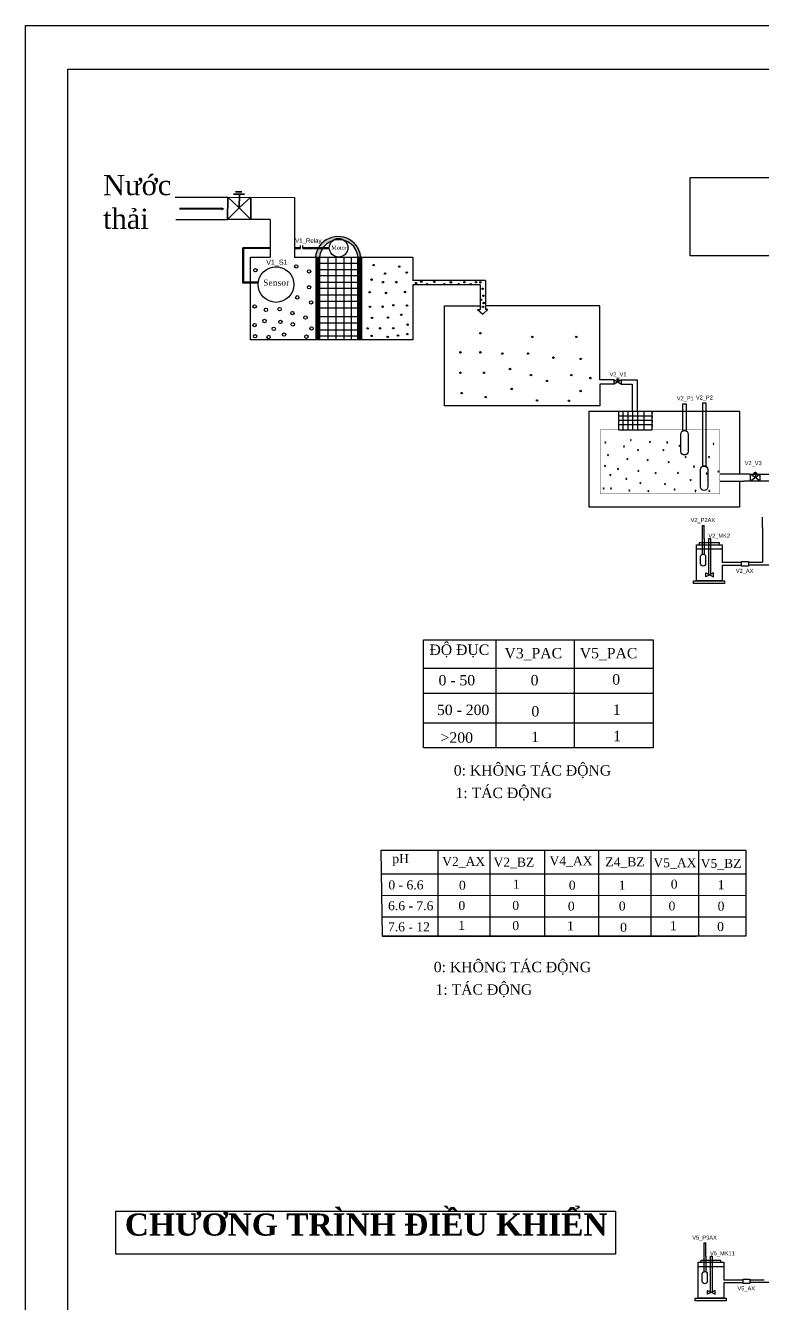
# Model space of a CAD drawing. Header units: millimetres. Extents: x 7014966 to 7187914, y 108642 to 109358.
# Drawn here: x 7014965.6 to 7015188, y 108972.4 to 109358.2 of the extents above; entities that cross this region are included whole.
import ezdxf

# ---------------------------------------------------------------- set-up
doc = ezdxf.new("R2010")
doc.units = ezdxf.units.MM
doc.layers.add('1. Net dam', color=7, linetype='Continuous', lineweight=35)
doc.layers.add('Layer1', color=7, linetype='Continuous', lineweight=30)
doc.styles.get("Standard").update_dxf_attribs({"font": 'arial.ttf'})

msp = doc.modelspace()

# ---------------------------------------------------------------- hatches: boundary and pattern name
h = msp.add_hatch(color=256)
h.dxf.hatch_style = 1
h.paths.add_polyline_path([(7015024.69, 109302.37), (7015025.63, 109302.88), (7015024.69, 109303.4)])
h = msp.add_hatch(color=256)
h.dxf.hatch_style = 1
h.paths.add_polyline_path([(7015053.09, 109288.25), (7015054.3, 109288.25, -0.375999), (7015059.9, 109293.58, -0.041488), (7015060.2, 109293.59, -0.385184), (7015065.98, 109288.25), (7015067.21, 109288.25, 0.883534)])
h = msp.add_hatch(color=256)
h.dxf.hatch_style = 1
h.paths.add_polyline_path([(7015063.34, 109292.64, 0.122008), (7015062.57, 109294.06, 0.18407), (7015057.51, 109293.98, 0.121891), (7015056.79, 109292.53, -0.305611)])

# ---------------------------------------------------------------- linework, layer by layer
for p, q in [((7015010.72, 109306.38), (7015026.62, 109306.42)), ((7015026.62, 109306.42), (7015046.74, 109306.35)), ((7015046.74, 109306.35), (7015046.74, 109288.25)), ((7015010.91, 109299.66), (7015026.55, 109299.66)), ((7015039.4, 109299.66), (7015026.55, 109299.66)), ((7015033.59, 109302.52), (7015033.59, 109302.52)), ((7015039.4, 109299.66), (7015039.4, 109288.25)), ((7015048.48, 109291.81), (7015048.48, 109290.88)), ((7015049.25, 109290.88), (7015049.25, 109291.78)), ((7015039.4, 109291.13), (7015031.2, 109291.13)), ((7015031.2, 109280.46), (7015031.2, 109291.13)), ((7015039.4, 109290.88), (7015031.45, 109290.88)), ((7015031.45, 109280.71), (7015031.45, 109290.88)), ((7015039.4, 109291.13), (7015035.86, 109291.13)), ((7015048.48, 109291.13), (7015046.74, 109291.13)), ((7015046.74, 109290.88), (7015048.48, 109290.88)), ((7015057.27, 109291.13), (7015049.25, 109291.13)), ((7015049.25, 109290.88), (7015057.28, 109290.88)), ((7015054.3, 109288.25), (7015054.3, 109263.34)), ((7015056.79, 109288.12), (7015056.79, 109263.21)), ((7015059.28, 109288.12), (7015059.28, 109263.21)), ((7015061.63, 109288.38), (7015061.63, 109263.47)), ((7015063.86, 109288.38), (7015063.86, 109263.47)), ((7015065.82, 109288.12), (7015065.82, 109263.21)), ((7015054.3, 109286.5), (7015065.82, 109286.5)), ((7015054.3, 109284.54), (7015065.82, 109284.54)), ((7015035.82, 109280.46), (7015031.2, 109280.46)), ((7015035.82, 109280.71), (7015031.45, 109280.71)), ((7015054.3, 109282.71), (7015065.82, 109282.71)), ((7015054.3, 109280.75), (7015065.82, 109280.75)), ((7015104.42, 109281.26), (7015082.51, 109281.26)), ((7015102.84, 109279.91), (7015082.51, 109279.91)), ((7015102.84, 109279.91), (7015102.84, 109272.49)), ((7015104.42, 109281.26), (7015104.42, 109272.49)), ((7015054.3, 109278.92), (7015065.82, 109278.92)), ((7015054.3, 109276.96), (7015065.82, 109276.96)), ((7015054.3, 109275), (7015065.82, 109275)), ((7015054.3, 109273.04), (7015065.82, 109273.04)), ((7015092.05, 109243.39), (7015092.05, 109273.64)), ((7015092.05, 109273.64), (7015102.84, 109273.64)), ((7015102.02, 109272.48), (7015103.62, 109271.12)), ((7015102.02, 109272.48), (7015102.84, 109272.48)), ((7015103.62, 109271.12), (7015105.15, 109272.48)), ((7015138.87, 109273.64), (7015104.42, 109273.64)), ((7015105.15, 109272.48), (7015104.42, 109272.48)), ((7015138.87, 109251.21), (7015138.87, 109273.64)), ((7015054.3, 109270.42), (7015065.82, 109270.42)), ((7015054.3, 109268.46), (7015065.82, 109268.46)), ((7015082.51, 109270.65), (7015082.51, 109269.36)), ((7015054.21, 109266.35), (7015065.73, 109266.35)), ((7015054.21, 109264.54), (7015065.73, 109264.54)), ((7015143.27, 109251.21), (7015138.87, 109251.21)), ((7015143.29, 109249.94), (7015138.87, 109249.94)), ((7015138.87, 109249.94), (7015138.87, 109243.39)), ((7015143.27, 109251.21), (7015145.45, 109249.94)), ((7015145.45, 109251.21), (7015143.29, 109249.94)), ((7015143.29, 109249.94), (7015143.29, 109251.21)), ((7015144, 109251.59), (7015144.79, 109251.59)), ((7015144, 109251.4), (7015144.79, 109251.4)), ((7015144.36, 109251.4), (7015144, 109251.4)), ((7015144.37, 109250.57), (7015144.36, 109251.4)), ((7015145.45, 109251.21), (7015150.22, 109251.21)), ((7015145.45, 109249.94), (7015145.45, 109251.21)), ((7015145.45, 109249.94), (7015148.65, 109249.94)), ((7015148.65, 109249.94), (7015148.65, 109241.71)), ((7015150.22, 109251.21), (7015150.22, 109241.71)), ((7015138.87, 109243.39), (7015092.05, 109243.39)), ((7015144.51, 109241.76), (7015144.51, 109236.17)), ((7015144.51, 109241.06), (7015144.51, 109240.37)), ((7015145.04, 109241.76), (7015146.61, 109241.76)), ((7015145.96, 109236.33), (7015145.96, 109241.76)), ((7015145.96, 109241.76), (7015146.61, 109241.76)), ((7015147.45, 109236.17), (7015147.45, 109241.76)), ((7015147.45, 109241.76), (7015148.16, 109241.76)), ((7015148.87, 109236.17), (7015148.87, 109241.76)), ((7015148.87, 109241.76), (7015149.62, 109241.76)), ((7015150.41, 109236.17), (7015150.41, 109241.76)), ((7015150.41, 109241.76), (7015151.28, 109241.76)), ((7015152.28, 109236.17), (7015152.28, 109241.76)), ((7015152.28, 109241.76), (7015153.16, 109241.76)), ((7015154.69, 109236.17), (7015154.69, 109241.76)), ((7015154.69, 109241.76), (7015154.69, 109241.06)), ((7015181.09, 109241.76), (7015181.09, 109234.18)), ((7015144.51, 109240.37), (7015154.69, 109240.37)), ((7015144.51, 109239.79), (7015144.51, 109239.11)), ((7015144.51, 109239.11), (7015154.69, 109239.11)), ((7015144.51, 109238.48), (7015144.51, 109237.8)), ((7015144.51, 109237.8), (7015154.69, 109237.8)), ((7015144.51, 109237.19), (7015144.51, 109236.62)), ((7015154.69, 109240.37), (7015154.69, 109239.79)), ((7015154.69, 109239.11), (7015154.69, 109238.48)), ((7015154.69, 109237.8), (7015154.69, 109237.19)), ((7015144.51, 109236.17), (7015154.69, 109236.17)), ((7015145.96, 109236.33), (7015145.96, 109236.17)), ((7015146.61, 109236.17), (7015147.45, 109236.17)), ((7015148.16, 109236.17), (7015148.87, 109236.17)), ((7015149.6, 109236.17), (7015150.41, 109236.17)), ((7015151.28, 109236.17), (7015152.28, 109236.17)), ((7015153.16, 109236.17), (7015153.87, 109236.17)), ((7015181.09, 109234.18), (7015181.09, 109222.72)), ((7015184.08, 109222.72), (7015175.14, 109222.72)), ((7015184.08, 109222.72), (7015187.31, 109222.72)), ((7015187.32, 109220.65), (7015184.41, 109222.72)), ((7015187.31, 109222.72), (7015184.41, 109220.65)), ((7015184.41, 109220.65), (7015184.41, 109222.72)), ((7015185.9, 109223.09), (7015185.31, 109223.09)), ((7015185.31, 109223.09), (7015186.39, 109223.09)), ((7015185.51, 109223.28), (7015186.17, 109223.28)), ((7015185.77, 109223.42), (7015185.97, 109223.42)), ((7015185.86, 109223.02), (7015185.86, 109221.7)), ((7015187.31, 109222.72), (7015191.82, 109222.72)), ((7015187.32, 109220.65), (7015187.32, 109222.72)), ((7015175.12, 109220.65), (7015182.41, 109220.65)), ((7015187.3, 109220.65), (7015182.41, 109220.65)), ((7015191.82, 109220.65), (7015187.32, 109220.65)), ((7015169.87, 109203.3), (7015169.87, 109207.3)), ((7015169.87, 109207.3), (7015170.43, 109207.3)), ((7015170.43, 109203.24), (7015170.43, 109207.3)), ((7015187.99, 109206.65), (7015187.99, 109209.83)), ((7015187.99, 109206.65), (7015187.99, 109196.19)), ((7015169.87, 109198.63), (7015169.87, 109203.3)), ((7015170.43, 109203.3), (7015170.44, 109198.58)), ((7015171.78, 109192.54), (7015171.78, 109203.34)), ((7015171.78, 109203.34), (7015172.33, 109203.34)), ((7015172.33, 109203.34), (7015172.32, 109192.54)), ((7015168.06, 109200.24), (7015175.87, 109200.24)), ((7015169.03, 109201.48), (7015169.03, 109202.11)), ((7015169.03, 109202.11), (7015174.89, 109202.11)), ((7015174.89, 109202.11), (7015174.89, 109201.48)), ((7015181.7, 109196.11), (7015175.87, 109196.11)), ((7015181.7, 109195.23), (7015175.87, 109195.23)), ((7015175.87, 109195.23), (7015175.87, 109191.33)), ((7015170.9, 109193), (7015173.21, 109191.8)), ((7015173.21, 109193), (7015170.9, 109191.8)), ((7015170.9, 109191.8), (7015170.9, 109193)), ((7015173.21, 109191.8), (7015173.21, 109193)), ((7015085.71, 109156.67), (7015155.06, 109156.67)), ((7015085.71, 109147.7), (7015155.06, 109147.7)), ((7015168.73, 109109.24), (7015168.73, 109083.31)), ((7015170.37, 108986.63), (7015170.37, 108990.63)), ((7015170.37, 108990.63), (7015170.93, 108990.63)), ((7015170.93, 108986.57), (7015170.93, 108990.63)), ((7015170.37, 108981.96), (7015170.37, 108986.63)), ((7015170.93, 108986.63), (7015170.93, 108981.91)), ((7015172.28, 108975.88), (7015172.28, 108986.67)), ((7015172.28, 108986.67), (7015172.82, 108986.67)), ((7015172.82, 108986.67), (7015172.82, 108975.87)), ((7015168.56, 108983.57), (7015176.36, 108983.57)), ((7015169.53, 108984.81), (7015169.53, 108985.45)), ((7015169.53, 108985.45), (7015175.38, 108985.45)), ((7015175.38, 108985.45), (7015175.38, 108984.81)), ((7015182.2, 108979.44), (7015176.36, 108979.44)), ((7015171.4, 108976.33), (7015173.71, 108975.13)), ((7015173.71, 108976.33), (7015171.4, 108975.13)), ((7015171.4, 108975.13), (7015171.4, 108976.33)), ((7015173.71, 108975.13), (7015173.71, 108976.33)), ((7015182.2, 108978.56), (7015176.36, 108978.56)), ((7015176.36, 108978.56), (7015176.36, 108974.67))]:
    msp.add_line(p, q)
for points in [[(7014965.6, 109358.22), (7016035.89, 109358.22), (7016035.89, 108641.85), (7014965.6, 108641.85)], [(7014978.39, 109345.02), (7016022.96, 109345.02), (7016022.96, 108653.49), (7014978.39, 108653.49)], [(7015166.23, 109312.31), (7015294.86, 109312.31), (7015294.86, 109288.7), (7015166.23, 109288.7)], [(7015163.98, 109244.04), (7015164.95, 109244.04), (7015164.98, 109235.98), (7015164.01, 109235.96)], [(7015169.97, 109244.31), (7015170.94, 109244.31), (7015170.94, 109225.23), (7015169.97, 109225.23)], [(7015181.7, 109196.37), (7015183.74, 109196.37), (7015183.74, 109195.02), (7015181.7, 109195.02)], [(7015167.21, 109190.6), (7015176.57, 109190.6), (7015176.57, 109189.8), (7015167.21, 109189.8)], [(7014992.86, 109000.26), (7015143.64, 109000.26), (7015143.64, 108987.27), (7014992.86, 108987.27)], [(7015182.2, 108979.71), (7015184.24, 108979.71), (7015184.24, 108978.36), (7015182.2, 108978.36)], [(7015167.71, 108973.93), (7015177.06, 108973.93), (7015177.06, 108973.13), (7015167.71, 108973.13)]]:
    msp.add_lwpolyline(points, close=True)
for points, const_width in [([(7015011.98, 109302.9), (7015024.7, 109302.9)], 0.609), ([(7015053.69, 109288.2), (7015053.69, 109263.29)], 1.22), ([(7015066.59, 109288.23), (7015066.59, 109263.32)], 1.22), ([(7015146.48, 109236.17), (7015175.14, 109236.17), (7015175.14, 109216.84), (7015139.02, 109216.84), (7015139.02, 109236.07)], 0.122), ([(7015146.48, 109236.17), (7015139.02, 109236.17)], 0.122)]:
    msp.add_lwpolyline(points, dxfattribs=dict(const_width=const_width))
for points in [[(7015082.51, 109269.36), (7015082.51, 109263.34), (7015033.51, 109263.34), (7015033.51, 109288.25), (7015039.4, 109288.25)], [(7015046.74, 109288.25), (7015082.51, 109288.25), (7015082.51, 109281.26)], [(7015082.51, 109279.91), (7015082.51, 109270.65)], [(7015181.09, 109220.65), (7015181.09, 109212.82), (7015135.71, 109212.82), (7015135.71, 109241.76), (7015145.04, 109241.76)], [(7015146.61, 109241.76), (7015181.09, 109241.76)], [(7015175.87, 109191.33), (7015175.87, 109190.6), (7015168.06, 109190.6), (7015168.06, 109201.48), (7015175.87, 109201.48), (7015175.87, 109200.82)], [(7015175.87, 109200.82), (7015175.87, 109196.11)], [(7015183.74, 109196.19), (7015187.99, 109196.19)], [(7015194.65, 109195.33), (7015183.74, 109195.33)], [(7015176.36, 108974.67), (7015176.36, 108973.93), (7015168.56, 108973.93), (7015168.56, 108984.81), (7015176.36, 108984.81), (7015176.36, 108984.15)], [(7015176.36, 108984.15), (7015176.36, 108979.44)], [(7015184.24, 108979.53), (7015188.49, 108979.53)], [(7015195.15, 108978.66), (7015184.24, 108978.66)]]:
    msp.add_lwpolyline(points)
for points in [[(7015164.45, 109235.97), (7015164.49, 109235.97, -0.414214), (7015165.59, 109234.87), (7015165.59, 109229.66, -0.414214), (7015164.49, 109228.56), (7015164.45, 109228.56, -0.414214), (7015163.35, 109229.66), (7015163.35, 109234.87, -0.414214)], [(7015170.37, 109225.23), (7015170.41, 109225.23, -0.414214), (7015171.51, 109224.14), (7015171.51, 109218.92, -0.414214), (7015170.41, 109217.83), (7015170.37, 109217.83, -0.414214), (7015169.27, 109218.92), (7015169.27, 109224.14, -0.414214)], [(7015170.08, 109198.66), (7015170.11, 109198.66, -0.414214), (7015170.84, 109197.93), (7015170.84, 109195.74, -0.414214), (7015170.11, 109195.01), (7015170.08, 109195.01, -0.414214), (7015169.34, 109195.74), (7015169.34, 109197.93, -0.414214)], [(7015170.57, 108981.99), (7015170.61, 108981.99, -0.414214), (7015171.34, 108981.26), (7015171.34, 108979.08, -0.414214), (7015170.61, 108978.34), (7015170.57, 108978.34, -0.414214), (7015169.84, 108979.08), (7015169.84, 108981.26, -0.414214)]]:
    msp.add_lwpolyline(points, format="xyb", close=True)
for centre, radius in [((7015060.08, 109291.13), 2.81), ((7015034.97, 109284.35), 0.509), ((7015041.18, 109280.03), 5.38), ((7015047.28, 109285.49), 0.509), ((7015051.16, 109283.98), 0.509), ((7015070.62, 109285.91), 0.214), ((7015074.12, 109283.33), 0.214), ((7015078.38, 109285.45), 0.214), ((7015080.66, 109283.63), 0.214), ((7015051.16, 109279.19), 0.509), ((7015070.02, 109281.5), 0.214), ((7015073.44, 109280.74), 0.214), ((7015077.46, 109280.74), 0.214), ((7015083.47, 109280.47), 0.214), ((7015085, 109280.9), 0.214), ((7015086.78, 109280.12), 0.214), ((7015088.95, 109280.84), 0.214), ((7015091.99, 109280.12), 0.214), ((7015093.95, 109280.69), 0.214), ((7015096.31, 109280.12), 0.214), ((7015098.05, 109280.72), 0.214), ((7015099.95, 109280.12), 0.214), ((7015101.55, 109280.72), 0.214), ((7015102.89, 109280.69), 0.214), ((7015047.59, 109276.16), 0.509), ((7015069.41, 109277.71), 0.214), ((7015074.35, 109277.48), 0.214), ((7015080.12, 109277.78), 0.214), ((7015103.54, 109278.76), 0.214), ((7015103.8, 109276.65), 0.214), ((7015034.74, 109273.43), 0.509), ((7015038.14, 109272.39), 0.509), ((7015042.27, 109272.59), 0.509), ((7015046.12, 109271.4), 0.509), ((7015051.77, 109274.63), 0.509), ((7015069.56, 109273.31), 0.214), ((7015073.36, 109273.33), 0.214), ((7015076.63, 109273.76), 0.214), ((7015080.73, 109273.69), 0.214), ((7015103.06, 109275.42), 0.214), ((7015103.65, 109273.26), 0.214), ((7015103.85, 109274.44), 0.214), ((7015034.73, 109267.79), 0.509), ((7015037.71, 109269.02), 0.509), ((7015042.52, 109268.72), 0.509), ((7015046.26, 109268.01), 0.509), ((7015050.08, 109270.05), 0.509), ((7015070.17, 109269.97), 0.214), ((7015074.96, 109270.04), 0.214), ((7015078.98, 109270.88), 0.214), ((7015080.88, 109267.92), 0.214), ((7015034.87, 109264.4), 0.509), ((7015038.94, 109264.18), 0.509), ((7015040.49, 109266.65), 0.509), ((7015043.63, 109264.92), 0.509), ((7015050.36, 109264.29), 0.509), ((7015051.91, 109266.76), 0.509), ((7015068.88, 109266.78), 0.214), ((7015070.02, 109264.5), 0.214), ((7015072.6, 109266.8), 0.214), ((7015074.88, 109264.23), 0.214), ((7015076.55, 109266.82), 0.214), ((7015078, 109264.63), 0.214), ((7015080.83, 109265.04), 0.214), ((7015102.87, 109265.33), 0.214), ((7015118.5, 109264.22), 0.214), ((7015131.79, 109264.22), 0.214), ((7015096.84, 109259.55), 0.214), ((7015102.87, 109259.55), 0.214), ((7015109.51, 109259.18), 0.214), ((7015117.27, 109259.18), 0.214), ((7015124.9, 109257.95), 0.214), ((7015133.15, 109257.58), 0.214), ((7015096.84, 109253.4), 0.214), ((7015103.98, 109253.4), 0.214), ((7015111.85, 109254.51), 0.214), ((7015118.13, 109252.67), 0.214), ((7015130.32, 109252.67), 0.214), ((7015122.93, 109250.94), 0.214), ((7015136.1, 109251.8), 0.214), ((7015097.21, 109247.26), 0.214), ((7015104.47, 109246.03), 0.214), ((7015112.35, 109248.49), 0.214), ((7015119.98, 109245.04), 0.214), ((7015129.58, 109244.92), 0.214), ((7015133.15, 109247.87), 0.214), ((7015140.55, 109232.48), 0.0622), ((7015140.55, 109232.17), 0.0622), ((7015146.23, 109231.26), 0.0622), ((7015146.23, 109230.95), 0.0622), ((7015148.28, 109233.16), 0.0622), ((7015148.28, 109232.86), 0.0622), ((7015150.43, 109230.14), 0.0622), ((7015150.43, 109229.83), 0.0622), ((7015154.05, 109232.67), 0.0622), ((7015154.05, 109232.37), 0.0622), ((7015158.11, 109230.14), 0.0622), ((7015158.11, 109229.83), 0.0622), ((7015159.29, 109232.53), 0.0622), ((7015159.29, 109232.22), 0.0622), ((7015163.05, 109231.45), 0.0622), ((7015163.05, 109231.15), 0.0622), ((7015173.22, 109232.09), 0.0622), ((7015173.22, 109231.78), 0.0622), ((7015141.39, 109228.67), 0.0622), ((7015141.39, 109228.36), 0.0622), ((7015147.25, 109227.45), 0.0622), ((7015147.25, 109227.14), 0.0622), ((7015153.32, 109227.16), 0.0622), ((7015153.32, 109226.85), 0.0622), ((7015159.73, 109226.52), 0.0622), ((7015159.73, 109226.21), 0.0622), ((7015164.81, 109228.03), 0.0622), ((7015164.81, 109227.73), 0.0622), ((7015171.9, 109228.03), 0.0622), ((7015171.9, 109227.73), 0.0622), ((7015140.51, 109225.45), 0.0622), ((7015140.51, 109225.14), 0.0622), ((7015142.07, 109222.66), 0.0622), ((7015142.07, 109222.35), 0.0622), ((7015144.37, 109224.47), 0.0622), ((7015144.37, 109224.16), 0.0622), ((7015150.53, 109223.93), 0.0622), ((7015150.53, 109223.62), 0.0622), ((7015155.76, 109223.2), 0.0622), ((7015155.76, 109222.89), 0.0622), ((7015162.51, 109223.3), 0.0622), ((7015162.51, 109222.99), 0.0622), ((7015167.35, 109225.2), 0.0622), ((7015167.35, 109224.89), 0.0622), ((7015171.12, 109223.15), 0.0622), ((7015171.12, 109222.84), 0.0622), ((7015174.66, 109223.72), 0.0622), ((7015174.66, 109223.41), 0.0622), ((7015140.11, 109218.61), 0.0622), ((7015140.11, 109218.3), 0.0622), ((7015142.27, 109218.61), 0.0622), ((7015142.27, 109218.3), 0.0622), ((7015146.96, 109221.49), 0.0622), ((7015146.96, 109221.18), 0.0622), ((7015147.84, 109217.97), 0.0622), ((7015151.17, 109220.22), 0.0622), ((7015151.17, 109219.91), 0.0622), ((7015158.55, 109219.88), 0.0622), ((7015158.55, 109219.57), 0.0622), ((7015161.49, 109218.27), 0.0622), ((7015161.49, 109217.96), 0.0622), ((7015166.33, 109221.1), 0.0622), ((7015166.33, 109220.79), 0.0622), ((7015167.79, 109217.83), 0.0622), ((7015172, 109217.92), 0.0622), ((7015147.84, 109217.67), 0.0622), ((7015153.56, 109217.78), 0.0622), ((7015153.56, 109217.47), 0.0622), ((7015167.79, 109217.52), 0.0622), ((7015172, 109217.62), 0.0622)]:
    msp.add_circle(centre, radius)
for centre, radius, start, end in [((7015059.92, 109287.67), 6.85, 350.1931, 175.108), ((7015060.14, 109287.72), 5.86, 354.7959, 174.7959)]:
    msp.add_arc(centre, radius, start, end)
at = {"layer": '1. Net dam'}
for p, q in [((7015031.69, 109307.31), (7015028.32, 109307.32)), ((7015030.9, 109308.05), (7015028.94, 109308.05)), ((7015030.09, 109303.15), (7015030.13, 109307.3)), ((7015026.62, 109306.42), (7015026.55, 109299.66)), ((7015030.09, 109303.15), (7015026.55, 109299.66)), ((7015030.09, 109303.15), (7015026.62, 109306.42)), ((7015030.09, 109303.15), (7015033.63, 109306.39)), ((7015030.09, 109303.15), (7015033.59, 109299.66)), ((7015033.63, 109306.39), (7015033.56, 109299.89)), ((7015033.61, 109304.37), (7015033.61, 109304.37)), ((7015033.56, 109299.89), (7015033.56, 109299.66)), ((7015033.59, 109302.31), (7015033.59, 109302.31))]:
    msp.add_line(p, q, dxfattribs=at)
at = {"layer": 'Layer1', "lineweight": 30}
for p, q in [((7015107.58, 109172.77), (7015107.58, 109140.11)), ((7015131.22, 109172.77), (7015131.22, 109140.11)), ((7015085.71, 109164.17), (7015155.06, 109164.17)), ((7015089.99, 109109.24), (7015089.99, 109083.31)), ((7015105.71, 109109.24), (7015105.72, 109083.31)), ((7015122.21, 109109.24), (7015122.21, 109083.31)), ((7015138.54, 109109.24), (7015138.54, 109083.31)), ((7015154.34, 109109.24), (7015154.34, 109083.31)), ((7015073.02, 109102.08), (7015183, 109102.05)), ((7015073.08, 109095.5), (7015183, 109095.7)), ((7015073.14, 109089.14), (7015183, 109089.14)), ((7015073.19, 109083.31), (7015168.05, 109083.32))]:
    msp.add_line(p, q, dxfattribs=at)
for points in [[(7015085.71, 109172.77), (7015155.06, 109172.77), (7015155.06, 109140.11), (7015085.71, 109140.11)], [(7015072.96, 109109.24), (7015183, 109109.24), (7015183, 109083.31), (7015073.29, 109083.31)]]:
    msp.add_lwpolyline(points, close=True, dxfattribs=at)

# ---------------------------------------------------------------- texts
at = {"attachment_point": 1}
for s, width, insert, char_height in [('{\\fTimes New Roman|b0|i0|c0|p18;Nước thải}', 2.4104, (7014988.99, 109313.09), 6.0929), ('V1_Relay', 0.4558, (7015046.97, 109293.93), 1.311), ('{\\fTimes New Roman|b0|i0|c0|p18;Motor}', 0.4237, (7015057.89, 109291.77), 1.2186), ('V1_S1', 0.5702, (7015038.23, 109287.54), 1.536), ('{\\fTimes New Roman|b0|i0|c0|p18;\\T1.05;Sensor}', 0.3496, (7015037.33, 109281.5), 1.8279), ('V2_V1', 0.5853, (7015141.86, 109253.51), 1.219), ('V2_P1', 0.635, (7015162.14, 109246.26), 1.219), ('V2_P2', 0.5381, (7015167.92, 109246.52), 1.219), ('V2_V3', 0.4751, (7015182.66, 109226.71), 1.219), ('V2_P2AX', 0.4668, (7015166.33, 109209.54), 1.219), ('V2_MK2', 0.2521, (7015171.68, 109204.8), 1.219), ('V2_AX', 0.6969, (7015179.97, 109194.19), 1.219), ('V5_P3AX', 0.4668, (7015166.82, 108992.87), 1.219), ('V5_MK11', 0.2521, (7015172.17, 108988.13), 1.219), ('V5_AX', 0.6969, (7015180.46, 108977.52), 1.219)]:
    msp.add_mtext_dynamic_manual_height_columns(s, width=width, gutter_width=1, heights=[0], dxfattribs=dict(at, insert=insert, char_height=char_height))
at = {"layer": 'Layer1', "lineweight": 30, "attachment_point": 1}
for s, insert, char_height, width in [('{\\fTimes New Roman|b0|i0|c0|p18;ĐỘ ĐỤC}', (7015087.51, 109171.34), 3.1363, 22.6759), ('{\\fTimes New Roman|b0|i0|c0|p18;V3_PAC}', (7015110.15, 109170.29), 3.1363, 16.3555), ('{\\fTimes New Roman|b0|i0|c0|p18;V5_PAC}', (7015132.86, 109170.29), 3.1363, 16.3555), ('{\\fTimes New Roman|b0|i0|c0|p18;0 - 50}', (7015090.24, 109162.13), 3.1363, 16.3555), ('\\pxqc;{\\fTimes New Roman|b0|i0|c0|p18;0}', (7015117.98, 109162.14), 3.1363, 2.5), ('\\pxqc;{\\fTimes New Roman|b0|i0|c0|p18;0}', (7015142.61, 109162.37), 3.1363, 2.5), ('{\\fTimes New Roman|b0|i0|c0|p18;50 - 200}', (7015089.77, 109153.17), 3.1363, 16.3555), ('\\pxqc;{\\fTimes New Roman|b0|i0|c0|p18;0}', (7015118.2, 109152.75), 3.1363, 2.5), ('\\pxqc;{\\fTimes New Roman|b0|i0|c0|p18;1}', (7015142.76, 109153.23), 3.1363, 2.5), ('{\\fTimes New Roman|b0|i0|c0|p18; >200}', (7015089.68, 109144.81), 3.1363, 20.6053), ('\\pxqc;{\\fTimes New Roman|b0|i0|c0|p18;1}', (7015118.16, 109145.02), 3.1363, 2.5), ('\\pxqc;{\\fTimes New Roman|b0|i0|c0|p18;1}', (7015142.88, 109145.28), 3.1363, 2.5), ('{\\fTimes New Roman|b0|i0|c0|p18;0: KHÔNG TÁC ĐỘNG}', (7015094.84, 109134.89), 3.1363, 51.3763), ('{\\fTimes New Roman|b0|i0|c0|p18;1: TÁC ĐỘNG}', (7015095.34, 109128.1), 3.1363, 32.6667), ('\\pxqc;{\\fTimes New Roman|b0|i0|c0|p18;pH}', (7015073.67, 109108.04), 2.7181, 10.265), ('{\\fTimes New Roman|b0|i0|c0|p18;V2_AX}', (7015091.32, 109107.21), 2.7181, 10.265), ('{\\fTimes New Roman|b0|i0|c0|p18;V2_BZ}', (7015106.83, 109106.97), 2.7181, 10.5693), ('{\\fTimes New Roman|b0|i0|c0|p18;V4_AX}', (7015123.72, 109107.38), 2.7181, 10.4449), ('{\\fTimes New Roman|b0|i0|c0|p18;Z4_BZ}', (7015140.59, 109107.07), 2.7181, 9.7607), ('{\\fTimes New Roman|b0|i0|c0|p18;V5_AX}', (7015155.08, 109106.8), 2.7181, 9.9473), ('{\\fTimes New Roman|b0|i0|c0|p18;V5_BZ}', (7015169.35, 109106.61), 2.7181, 9.9473), ('{\\fTimes New Roman|b0|i0|c0|p18;0 - 6.6}', (7015075.1, 109100.11), 2.7181, 13.6406), ('\\pxqc;{\\fTimes New Roman|b0|i0|c0|p18;0}', (7015095.73, 109100.01), 2.7181, 3.4006), ('\\pxqc;{\\fTimes New Roman|b0|i0|c0|p18;1}', (7015112.01, 109100.32), 2.7181, 3.4006), ('\\pxqc;{\\fTimes New Roman|b0|i0|c0|p18;0}', (7015128.89, 109100.02), 2.7181, 3.4006), ('\\pxqc;{\\fTimes New Roman|b0|i0|c0|p18;1}', (7015143.95, 109100.02), 2.7181, 3.4006), ('{\\fTimes New Roman|b0|i0|c0|p18;0}', (7015160.34, 109100.33), 2.7181, 3.4006), ('\\pxqc;{\\fTimes New Roman|b0|i0|c0|p18;1}', (7015173.82, 109100.17), 2.7181, 3.4006), ('{\\fTimes New Roman|b0|i0|c0|p18;6.6 - 7.6}', (7015075.01, 109093.82), 2.7181, 14.4196), ('\\pxqc;{\\fTimes New Roman|b0|i0|c0|p18;0}', (7015095.57, 109093.89), 2.7181, 3.4006), ('\\pxqc;{\\fTimes New Roman|b0|i0|c0|p18;0}', (7015111.83, 109093.91), 2.7181, 3.4006), ('\\pxqc;{\\fTimes New Roman|b0|i0|c0|p18;0}', (7015128.6, 109093.7), 2.7181, 3.4006), ('\\pxqc;{\\fTimes New Roman|b0|i0|c0|p18;0}', (7015143.98, 109093.74), 2.7181, 3.4006), ('\\pxqc;{\\fTimes New Roman|b0|i0|c0|p18;0}', (7015158.99, 109093.74), 2.7181, 3.4006), ('\\pxqc;{\\fTimes New Roman|b0|i0|c0|p18;0}', (7015173.8, 109093.69), 2.7181, 3.4006), ('{\\fTimes New Roman|b0|i0|c0|p18;7.6 - 12}', (7015074.98, 109087.45), 2.7181, 14.8649), ('\\pxqc;{\\fTimes New Roman|b0|i0|c0|p18;1}', (7015095.52, 109087.9), 2.7181, 3.4006), ('\\pxqc;{\\fTimes New Roman|b0|i0|c0|p18;0}', (7015111.83, 109087.81), 2.7181, 3.4006), ('\\pxqc;{\\fTimes New Roman|b0|i0|c0|p18;1}', (7015128.34, 109087.75), 2.7181, 3.4006), ('\\pxqc;{\\fTimes New Roman|b0|i0|c0|p18;0}', (7015144.38, 109087.3), 2.7181, 3.4006), ('{\\fTimes New Roman|b0|i0|c0|p18;1}', (7015160.07, 109087.79), 2.7181, 3.4006), ('\\pxqc;{\\fTimes New Roman|b0|i0|c0|p18;0}', (7015173.65, 109087.53), 2.7181, 3.4006), ('{\\fTimes New Roman|b0|i0|c0|p18;0: KHÔNG TÁC ĐỘNG}', (7015088.8, 109075.52), 3.1363, 51.3763), ('{\\fTimes New Roman|b0|i0|c0|p18;1: TÁC ĐỘNG}', (7015089.31, 109068.73), 3.1363, 32.6667)]:
    msp.add_mtext(s, dxfattribs=dict(at, insert=insert, char_height=char_height, width=width))
at = {"layer": 'Layer1', "lineweight": 30, "insert": (7014995.55, 108999.54), "char_height": 6.6825, "attachment_point": 1}
msp.add_mtext_dynamic_manual_height_columns('{\\fTimes New Roman|b1|i0|c0|p18;CHƯƠNG TRÌNH ĐIỀU KHIỂN}', width=148.0901, gutter_width=12.5, heights=[0], dxfattribs=at)

doc.saveas('drawing.dxf')
